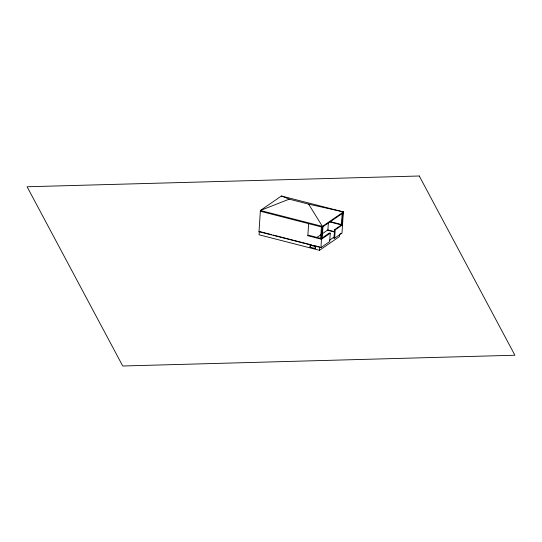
<?xml version="1.0" encoding="UTF-8"?>
<svg xmlns="http://www.w3.org/2000/svg" width="542" height="542" viewBox="0 0 542 542"><rect width="100%" height="100%" fill="white"/><g stroke="black" fill="none" stroke-linecap="round" stroke-linejoin="round"><path stroke-width="0.81" d="M322.002 238.06L329.4 232.965L330.254 233.189L329.712 241.549L320.945 247.586L259.008 231.678L260.384 210.486L289.218 199.151L308.601 204.124L343.472 211.936L343.425 212.694L322.26 227.22L321.406 226.996L320.627 239.002M281.379 196.76L281.427 196.001L343.472 211.936L322.422 226.414L260.384 210.486M330.254 233.189L321.487 239.218L307.842 235.716L308.622 223.643M315.275 248.5L310.126 247.233L310.261 245.201L315.403 246.468L315.214 248.541L315.403 246.468M310.315 245.16L310.126 247.233M259.008 231.678L259.293 231.481L259.076 234.788L319.495 250.309L319.712 247.003L313.181 245.323M320.945 247.586L322.26 227.22M322.185 238.737L322.964 226.732M316.338 237.863L327.896 229.91L328.384 222.43M334.014 237.985L334.556 229.672L341.887 224.625L329.699 221.495M333.14 237.762L334.658 238.148L335.193 229.842L342.53 224.794M339.522 234.158L339.36 236.637L319.495 250.309M341.44 224.937L342.219 212.884M342.151 220.587L342.253 218.968M342.673 212.498L342.72 211.773L342.273 212.085L342.91 212.247L342.077 225.099L330.064 222.017M343.364 211.936L341.995 233.101L334.658 238.148M260.268 210.56L281.427 196.001L289.218 199.151M307.842 235.716L308.54 235.235L321.331 238.521M329.434 240.309L334.428 236.874M340.904 233.25L340.451 233.561L341.087 233.724M334.556 229.672L335.193 229.842M260.329 211.238L322.375 227.173L322.422 226.414L308.601 204.124M327.896 229.91L334.4 231.576M327.449 230.221L334.726 232.084M260.106 231.691L271.542 234.632M273.175 235.052L311.548 244.903M419.264 176.001L27.1 186.766L122.736 365.999L514.9 355.234L419.264 176.001"/></g></svg>
